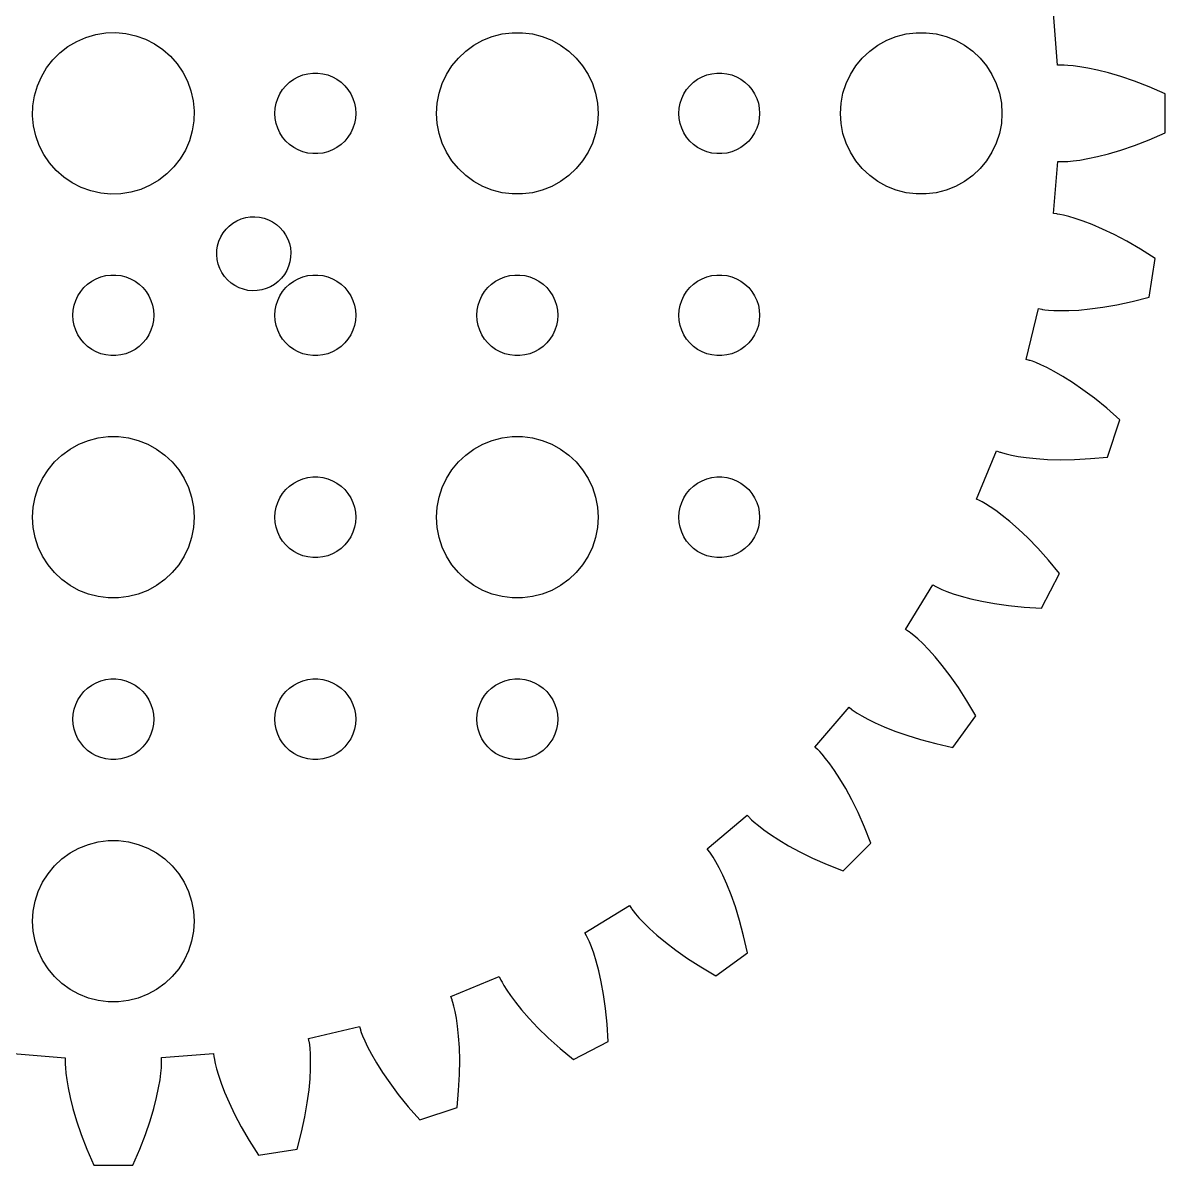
# Model space of a CAD drawing. Header units: metres. Extents: x -39.1 to 39.1, y 70.9 to 149.1.
# Drawn here: x -3.36 to 39.06, y 70.94 to 113.36 of the extents above; entities that cross this region are included whole.
import ezdxf

# ---------------------------------------------------------------- set-up
doc = ezdxf.new("R2010")
doc.units = ezdxf.units.M

msp = doc.modelspace()

# ---------------------------------------------------------------- linework, layer by layer
for p, q in [((35.063, 111.784), (34.9168, 113.724)), ((-1.0162, 112.823), (-0.65442, 112.928)), ((-0.65442, 112.928), (-0.28232, 112.987)), ((-0.28232, 112.987), (0.09422, 112.999)), ((0.09422, 112.999), (0.4693, 112.963)), ((0.4693, 112.963), (0.83696, 112.881)), ((0.83696, 112.881), (1.19144, 112.753)), ((13.7227, 112.714), (14.0729, 112.853)), ((14.0729, 112.853), (14.4379, 112.947)), ((14.4379, 112.947), (14.8116, 112.994)), ((14.8116, 112.994), (15.1884, 112.994)), ((15.1884, 112.994), (15.5621, 112.947)), ((15.5621, 112.947), (15.927, 112.853)), ((15.927, 112.853), (16.2773, 112.714)), ((28.7227, 112.714), (29.0729, 112.853)), ((29.0729, 112.853), (29.4379, 112.947)), ((29.4379, 112.947), (29.8116, 112.994)), ((29.8116, 112.994), (30.1884, 112.994)), ((30.1884, 112.994), (30.5621, 112.947)), ((30.5621, 112.947), (30.927, 112.853)), ((30.927, 112.853), (31.2773, 112.714)), ((-1.98393, 112.25), (-1.68625, 112.481)), ((-1.68625, 112.481), (-1.36197, 112.673)), ((-1.36197, 112.673), (-1.0162, 112.823)), ((1.19144, 112.753), (1.52711, 112.582)), ((1.52711, 112.582), (1.83871, 112.37)), ((13.0877, 112.312), (13.3925, 112.533)), ((13.3925, 112.533), (13.7227, 112.714)), ((16.2773, 112.714), (16.6075, 112.533)), ((16.6075, 112.533), (16.9123, 112.312)), ((28.0877, 112.312), (28.3925, 112.533)), ((28.3925, 112.533), (28.7227, 112.714)), ((31.2773, 112.714), (31.6075, 112.533)), ((31.6075, 112.533), (31.9123, 112.312)), ((-2.25032, 111.984), (-1.98393, 112.25)), ((1.83871, 112.37), (2.12131, 112.121)), ((2.12131, 112.121), (2.37045, 111.839)), ((12.5729, 111.763), (12.8131, 112.054)), ((12.8131, 112.054), (13.0877, 112.312)), ((16.9123, 112.312), (17.1869, 112.054)), ((17.1869, 112.054), (17.427, 111.763)), ((27.5729, 111.763), (27.8131, 112.054)), ((27.8131, 112.054), (28.0877, 112.312)), ((31.9123, 112.312), (32.1869, 112.054)), ((32.1869, 112.054), (32.427, 111.763)), ((-2.673, 111.362), (-2.48123, 111.686)), ((-2.48123, 111.686), (-2.25032, 111.984)), ((2.37045, 111.839), (2.58221, 111.527)), ((12.3711, 111.445), (12.5729, 111.763)), ((17.427, 111.763), (17.6289, 111.445)), ((27.3711, 111.445), (27.5729, 111.763)), ((32.427, 111.763), (32.6289, 111.445)), ((35.1929, 111.791), (35.063, 111.784)), ((35.2209, 111.791), (35.1929, 111.791)), ((35.305, 111.791), (35.2209, 111.791)), ((35.445, 111.783), (35.305, 111.791)), ((35.6404, 111.766), (35.445, 111.783)), ((35.8905, 111.733), (35.6404, 111.766)), ((36.1944, 111.681), (35.8905, 111.733)), ((36.5508, 111.606), (36.1944, 111.681)), ((36.9582, 111.502), (36.5508, 111.606)), ((-2.82263, 111.016), (-2.673, 111.362)), ((2.58221, 111.527), (2.75325, 111.191)), ((2.75325, 111.191), (2.88087, 110.837)), ((6.40654, 111.027), (6.54385, 111.156)), ((6.54385, 111.156), (6.69626, 111.266)), ((6.69626, 111.266), (6.86133, 111.357)), ((6.86133, 111.357), (7.03647, 111.427)), ((7.03647, 111.427), (7.21892, 111.473)), ((7.21892, 111.473), (7.40581, 111.497)), ((7.40581, 111.497), (7.59418, 111.497)), ((7.59418, 111.497), (7.78107, 111.473)), ((7.78107, 111.473), (7.96352, 111.427)), ((7.96352, 111.427), (8.13866, 111.357)), ((8.13866, 111.357), (8.30373, 111.266)), ((8.30373, 111.266), (8.45613, 111.156)), ((8.45613, 111.156), (8.59344, 111.027)), ((12.2107, 111.104), (12.3711, 111.445)), ((17.6289, 111.445), (17.7893, 111.104)), ((21.4065, 111.027), (21.5439, 111.156)), ((21.5439, 111.156), (21.6963, 111.266)), ((21.6963, 111.266), (21.8613, 111.357)), ((21.8613, 111.357), (22.0365, 111.427)), ((22.0365, 111.427), (22.2189, 111.473)), ((22.2189, 111.473), (22.4058, 111.497)), ((22.4058, 111.497), (22.5942, 111.497)), ((22.5942, 111.497), (22.7811, 111.473)), ((22.7811, 111.473), (22.9635, 111.427)), ((22.9635, 111.427), (23.1387, 111.357)), ((23.1387, 111.357), (23.3037, 111.266)), ((23.3037, 111.266), (23.4561, 111.156)), ((23.4561, 111.156), (23.5934, 111.027)), ((27.2107, 111.104), (27.3711, 111.445)), ((32.6289, 111.445), (32.7893, 111.104)), ((37.415, 111.367), (36.9582, 111.502)), ((37.919, 111.195), (37.415, 111.367)), ((38.4681, 110.983), (37.919, 111.195)), ((-2.92773, 110.654), (-2.82263, 111.016)), ((2.88087, 110.837), (2.96306, 110.469)), ((6.10533, 110.552), (6.18553, 110.723)), ((6.18553, 110.723), (6.28647, 110.882)), ((6.28647, 110.882), (6.40654, 111.027)), ((8.59344, 111.027), (8.71352, 110.882)), ((8.71352, 110.882), (8.81445, 110.723)), ((8.81445, 110.723), (8.89465, 110.552)), ((12.0237, 110.376), (12.0942, 110.746)), ((12.0942, 110.746), (12.2107, 111.104)), ((17.7893, 111.104), (17.9057, 110.746)), ((17.9057, 110.746), (17.9763, 110.376)), ((21.1053, 110.552), (21.1855, 110.723)), ((21.1855, 110.723), (21.2865, 110.882)), ((21.2865, 110.882), (21.4065, 111.027)), ((23.5934, 111.027), (23.7135, 110.882)), ((23.7135, 110.882), (23.8145, 110.723)), ((23.8145, 110.723), (23.8947, 110.552)), ((27.0237, 110.376), (27.0942, 110.746)), ((27.0942, 110.746), (27.2107, 111.104)), ((32.7893, 111.104), (32.9057, 110.746)), ((32.9057, 110.746), (32.9763, 110.376)), ((39.0597, 110.727), (38.4681, 110.983)), ((39.0597, 109.273), (39.0597, 110.727)), ((-2.98668, 110.282), (-2.92773, 110.654)), ((2.96306, 110.469), (2.9985, 110.094)), ((6.01183, 110.188), (6.04712, 110.373)), ((6.04712, 110.373), (6.10533, 110.552)), ((8.89465, 110.552), (8.95287, 110.373)), ((8.95287, 110.373), (8.98816, 110.188)), ((12, 110), (12.0237, 110.376)), ((17.9763, 110.376), (18, 110)), ((21.0118, 110.188), (21.0471, 110.373)), ((21.0471, 110.373), (21.1053, 110.552)), ((23.8947, 110.552), (23.9529, 110.373)), ((23.9529, 110.373), (23.9882, 110.188)), ((27, 110), (27.0237, 110.376)), ((32.9763, 110.376), (33, 110)), ((-2.9985, 109.906), (-2.98668, 110.282)), ((-2.96306, 109.531), (-2.9985, 109.906)), ((2.9985, 110.094), (2.98668, 109.718)), ((6, 110), (6.01183, 110.188)), ((6.01183, 109.812), (6, 110)), ((8.98816, 110.188), (9, 110)), ((9, 110), (8.98816, 109.812)), ((12.0237, 109.624), (12, 110)), ((18, 110), (17.9763, 109.624)), ((21, 110), (21.0118, 110.188)), ((21.0118, 109.812), (21, 110)), ((23.9882, 110.188), (24, 110)), ((24, 110), (23.9882, 109.812)), ((27.0237, 109.624), (27, 110)), ((33, 110), (32.9763, 109.624)), ((-2.88087, 109.163), (-2.96306, 109.531)), ((2.98668, 109.718), (2.92773, 109.346)), ((6.04712, 109.627), (6.01183, 109.812)), ((6.10533, 109.448), (6.04712, 109.627)), ((6.18553, 109.277), (6.10533, 109.448)), ((8.89465, 109.448), (8.81445, 109.277)), ((8.95287, 109.627), (8.89465, 109.448)), ((8.98816, 109.812), (8.95287, 109.627)), ((12.0942, 109.254), (12.0237, 109.624)), ((17.9763, 109.624), (17.9057, 109.254)), ((21.0471, 109.627), (21.0118, 109.812)), ((21.1053, 109.448), (21.0471, 109.627)), ((21.1855, 109.277), (21.1053, 109.448)), ((23.8947, 109.448), (23.8145, 109.277)), ((23.9529, 109.627), (23.8947, 109.448)), ((23.9882, 109.812), (23.9529, 109.627)), ((27.0942, 109.254), (27.0237, 109.624)), ((32.9763, 109.624), (32.9057, 109.254)), ((-2.75325, 108.809), (-2.88087, 109.163)), ((2.92773, 109.346), (2.82263, 108.984)), ((6.28647, 109.118), (6.18553, 109.277)), ((6.40654, 108.973), (6.28647, 109.118)), ((8.71352, 109.118), (8.59344, 108.973)), ((8.81445, 109.277), (8.71352, 109.118)), ((12.2107, 108.896), (12.0942, 109.254)), ((17.9057, 109.254), (17.7893, 108.896)), ((21.2865, 109.118), (21.1855, 109.277)), ((21.4065, 108.973), (21.2865, 109.118)), ((23.7135, 109.118), (23.5934, 108.973)), ((23.8145, 109.277), (23.7135, 109.118)), ((27.2107, 108.896), (27.0942, 109.254)), ((32.9057, 109.254), (32.7893, 108.896)), ((38.4681, 109.017), (39.0597, 109.273)), ((-2.58221, 108.473), (-2.75325, 108.809)), ((2.673, 108.638), (2.48123, 108.314)), ((2.82263, 108.984), (2.673, 108.638)), ((6.54385, 108.844), (6.40654, 108.973)), ((6.69626, 108.734), (6.54385, 108.844)), ((6.86133, 108.643), (6.69626, 108.734)), ((7.03647, 108.573), (6.86133, 108.643)), ((8.13866, 108.643), (7.96352, 108.573)), ((8.30373, 108.734), (8.13866, 108.643)), ((8.45613, 108.844), (8.30373, 108.734)), ((8.59344, 108.973), (8.45613, 108.844)), ((12.3711, 108.555), (12.2107, 108.896)), ((17.7893, 108.896), (17.6289, 108.555)), ((21.5439, 108.844), (21.4065, 108.973)), ((21.6963, 108.734), (21.5439, 108.844)), ((21.8613, 108.643), (21.6963, 108.734)), ((22.0365, 108.573), (21.8613, 108.643)), ((23.1387, 108.643), (22.9635, 108.573)), ((23.3037, 108.734), (23.1387, 108.643)), ((23.4561, 108.844), (23.3037, 108.734)), ((23.5934, 108.973), (23.4561, 108.844)), ((27.3711, 108.555), (27.2107, 108.896)), ((32.7893, 108.896), (32.6289, 108.555)), ((36.9582, 108.498), (37.415, 108.633)), ((37.415, 108.633), (37.919, 108.805)), ((37.919, 108.805), (38.4681, 109.017)), ((-2.37045, 108.161), (-2.58221, 108.473)), ((2.48123, 108.314), (2.25032, 108.016)), ((7.21892, 108.527), (7.03647, 108.573)), ((7.40581, 108.503), (7.21892, 108.527)), ((7.59418, 108.503), (7.40581, 108.503)), ((7.78107, 108.527), (7.59418, 108.503)), ((7.96352, 108.573), (7.78107, 108.527)), ((12.5729, 108.237), (12.3711, 108.555)), ((12.8131, 107.946), (12.5729, 108.237)), ((17.427, 108.237), (17.1869, 107.946)), ((17.6289, 108.555), (17.427, 108.237)), ((22.2189, 108.527), (22.0365, 108.573)), ((22.4058, 108.503), (22.2189, 108.527)), ((22.5942, 108.503), (22.4058, 108.503)), ((22.7811, 108.527), (22.5942, 108.503)), ((22.9635, 108.573), (22.7811, 108.527)), ((27.5729, 108.237), (27.3711, 108.555)), ((27.8131, 107.946), (27.5729, 108.237)), ((32.427, 108.237), (32.1869, 107.946)), ((32.6289, 108.555), (32.427, 108.237)), ((34.9104, 106.277), (35.0694, 108.216)), ((35.0694, 108.216), (35.1929, 108.209)), ((35.1929, 108.209), (35.2209, 108.209)), ((35.2209, 108.209), (35.305, 108.209)), ((35.305, 108.209), (35.445, 108.217)), ((35.445, 108.217), (35.6404, 108.234)), ((35.6404, 108.234), (35.8905, 108.267)), ((35.8905, 108.267), (36.1944, 108.319)), ((36.1944, 108.319), (36.5508, 108.394)), ((36.5508, 108.394), (36.9582, 108.498)), ((-2.12131, 107.879), (-2.37045, 108.161)), ((-1.83871, 107.63), (-2.12131, 107.879)), ((1.98393, 107.75), (1.68625, 107.519)), ((2.25032, 108.016), (1.98393, 107.75)), ((13.0877, 107.688), (12.8131, 107.946)), ((17.1869, 107.946), (16.9123, 107.688)), ((28.0877, 107.688), (27.8131, 107.946)), ((32.1869, 107.946), (31.9123, 107.688)), ((-1.52711, 107.418), (-1.83871, 107.63)), ((-1.19144, 107.247), (-1.52711, 107.418)), ((1.36197, 107.327), (1.0162, 107.177)), ((1.68625, 107.519), (1.36197, 107.327)), ((13.3925, 107.467), (13.0877, 107.688)), ((13.7227, 107.286), (13.3925, 107.467)), ((16.6075, 107.467), (16.2773, 107.286)), ((16.9123, 107.688), (16.6075, 107.467)), ((28.3925, 107.467), (28.0877, 107.688)), ((28.7227, 107.286), (28.3925, 107.467)), ((31.6075, 107.467), (31.2773, 107.286)), ((31.9123, 107.688), (31.6075, 107.467)), ((-0.83696, 107.119), (-1.19144, 107.247)), ((-0.4693, 107.037), (-0.83696, 107.119)), ((-0.09422, 107.001), (-0.4693, 107.037)), ((0.28232, 107.013), (-0.09422, 107.001)), ((0.65442, 107.072), (0.28232, 107.013)), ((1.0162, 107.177), (0.65442, 107.072)), ((14.0729, 107.147), (13.7227, 107.286)), ((14.4379, 107.053), (14.0729, 107.147)), ((14.8116, 107.006), (14.4379, 107.053)), ((15.1884, 107.006), (14.8116, 107.006)), ((15.5621, 107.053), (15.1884, 107.006)), ((15.927, 107.147), (15.5621, 107.053)), ((16.2773, 107.286), (15.927, 107.147)), ((29.0729, 107.147), (28.7227, 107.286)), ((29.4379, 107.053), (29.0729, 107.147)), ((29.8116, 107.006), (29.4379, 107.053)), ((30.1884, 107.006), (29.8116, 107.006)), ((30.5621, 107.053), (30.1884, 107.006)), ((30.927, 107.147), (30.5621, 107.053)), ((31.2773, 107.286), (30.927, 107.147)), ((4.59067, 106.01), (4.74915, 106.079)), ((4.74915, 106.079), (4.91496, 106.127)), ((4.91496, 106.127), (5.08551, 106.154)), ((5.08551, 106.154), (5.2581, 106.159)), ((5.2581, 106.159), (5.43001, 106.143)), ((5.43001, 106.143), (5.59851, 106.105)), ((5.59851, 106.105), (5.76099, 106.047)), ((35.0398, 106.263), (34.9104, 106.277)), ((35.0676, 106.26), (35.0398, 106.263)), ((35.1505, 106.246), (35.0676, 106.26)), ((35.2876, 106.217), (35.1505, 106.246)), ((35.4778, 106.169), (35.2876, 106.217)), ((35.7198, 106.098), (35.4778, 106.169)), ((36.0118, 105.999), (35.7198, 106.098)), ((4.07767, 105.558), (4.1835, 105.694)), ((4.1835, 105.694), (4.3056, 105.816)), ((4.3056, 105.816), (4.44205, 105.922)), ((4.44205, 105.922), (4.59067, 106.01)), ((5.76099, 106.047), (5.91484, 105.969)), ((5.91484, 105.969), (6.05765, 105.872)), ((6.05765, 105.872), (6.18718, 105.757)), ((6.18718, 105.757), (6.30136, 105.628)), ((36.352, 105.868), (36.0118, 105.999)), ((36.7382, 105.702), (36.352, 105.868)), ((37.1682, 105.497), (36.7382, 105.702)), ((3.87302, 105.085), (3.92119, 105.251)), ((3.92119, 105.251), (3.98978, 105.409)), ((3.98978, 105.409), (4.07767, 105.558)), ((6.30136, 105.628), (6.39842, 105.485)), ((6.39842, 105.485), (6.47682, 105.331)), ((6.47682, 105.331), (6.53531, 105.169)), ((37.6391, 105.249), (37.1682, 105.497)), ((38.1483, 104.953), (37.6391, 105.249)), ((3.84059, 104.742), (3.84601, 104.914)), ((3.84601, 104.914), (3.87302, 105.085)), ((6.53531, 105.169), (6.57298, 105)), ((6.57298, 105), (6.58923, 104.828)), ((6.58923, 104.828), (6.5838, 104.656)), ((38.6926, 104.608), (38.1483, 104.953)), ((3.85683, 104.57), (3.84059, 104.742)), ((3.8945, 104.401), (3.85683, 104.57)), ((3.95299, 104.239), (3.8945, 104.401)), ((6.55679, 104.485), (6.50862, 104.319)), ((6.5838, 104.656), (6.55679, 104.485)), ((38.465, 103.171), (38.6926, 104.608)), ((-0.46352, 103.927), (-0.28107, 103.973)), ((-0.28107, 103.973), (-0.09418, 103.997)), ((-0.09418, 103.997), (0.09418, 103.997)), ((0.09418, 103.997), (0.28107, 103.973)), ((0.28107, 103.973), (0.46352, 103.927)), ((4.03139, 104.085), (3.95299, 104.239)), ((4.12845, 103.942), (4.03139, 104.085)), ((4.24263, 103.813), (4.12845, 103.942)), ((6.35214, 104.012), (6.24631, 103.876)), ((6.44003, 104.161), (6.35214, 104.012)), ((6.50862, 104.319), (6.44003, 104.161)), ((7.03647, 103.927), (7.21892, 103.973)), ((7.21892, 103.973), (7.40581, 103.997)), ((7.40581, 103.997), (7.59418, 103.997)), ((7.59418, 103.997), (7.78107, 103.973)), ((7.78107, 103.973), (7.96352, 103.927)), ((14.5365, 103.927), (14.7189, 103.973)), ((14.7189, 103.973), (14.9058, 103.997)), ((14.9058, 103.997), (15.0942, 103.997)), ((15.0942, 103.997), (15.2811, 103.973)), ((15.2811, 103.973), (15.4635, 103.927)), ((22.0365, 103.927), (22.2189, 103.973)), ((22.2189, 103.973), (22.4058, 103.997)), ((22.4058, 103.997), (22.5942, 103.997)), ((22.5942, 103.997), (22.7811, 103.973)), ((22.7811, 103.973), (22.9635, 103.927)), ((-1.21352, 103.382), (-1.09344, 103.527)), ((-1.09344, 103.527), (-0.95613, 103.656)), ((-0.95613, 103.656), (-0.80373, 103.766)), ((-0.80373, 103.766), (-0.63866, 103.857)), ((-0.63866, 103.857), (-0.46352, 103.927)), ((0.46352, 103.927), (0.63866, 103.857)), ((0.63866, 103.857), (0.80373, 103.766)), ((0.80373, 103.766), (0.95613, 103.656)), ((0.95613, 103.656), (1.09344, 103.527)), ((1.09344, 103.527), (1.21352, 103.382)), ((4.37216, 103.699), (4.24263, 103.813)), ((4.51497, 103.602), (4.37216, 103.699)), ((4.66882, 103.523), (4.51497, 103.602)), ((4.8313, 103.465), (4.66882, 103.523)), ((5.83914, 103.56), (5.68066, 103.491)), ((5.98776, 103.648), (5.83914, 103.56)), ((6.12421, 103.754), (5.98776, 103.648)), ((6.24631, 103.876), (6.12421, 103.754)), ((6.28647, 103.382), (6.40654, 103.527)), ((6.40654, 103.527), (6.54385, 103.656)), ((6.54385, 103.656), (6.69626, 103.766)), ((6.69626, 103.766), (6.86133, 103.857)), ((6.86133, 103.857), (7.03647, 103.927)), ((7.96352, 103.927), (8.13866, 103.857)), ((8.13866, 103.857), (8.30373, 103.766)), ((8.30373, 103.766), (8.45613, 103.656)), ((8.45613, 103.656), (8.59344, 103.527)), ((8.59344, 103.527), (8.71352, 103.382)), ((13.7865, 103.382), (13.9065, 103.527)), ((13.9065, 103.527), (14.0439, 103.656)), ((14.0439, 103.656), (14.1963, 103.766)), ((14.1963, 103.766), (14.3613, 103.857)), ((14.3613, 103.857), (14.5365, 103.927)), ((15.4635, 103.927), (15.6387, 103.857)), ((15.6387, 103.857), (15.8037, 103.766)), ((15.8037, 103.766), (15.9561, 103.656)), ((15.9561, 103.656), (16.0934, 103.527)), ((16.0934, 103.527), (16.2135, 103.382)), ((21.2865, 103.382), (21.4065, 103.527)), ((21.4065, 103.527), (21.5439, 103.656)), ((21.5439, 103.656), (21.6963, 103.766)), ((21.6963, 103.766), (21.8613, 103.857)), ((21.8613, 103.857), (22.0365, 103.927)), ((22.9635, 103.927), (23.1387, 103.857)), ((23.1387, 103.857), (23.3037, 103.766)), ((23.3037, 103.766), (23.4561, 103.656)), ((23.4561, 103.656), (23.5934, 103.527)), ((23.5934, 103.527), (23.7135, 103.382)), ((-1.39465, 103.052), (-1.31445, 103.223)), ((-1.31445, 103.223), (-1.21352, 103.382)), ((1.21352, 103.382), (1.31445, 103.223)), ((1.31445, 103.223), (1.39465, 103.052)), ((4.9998, 103.427), (4.8313, 103.465)), ((5.17172, 103.411), (4.9998, 103.427)), ((5.3443, 103.416), (5.17172, 103.411)), ((5.51485, 103.443), (5.3443, 103.416)), ((5.68066, 103.491), (5.51485, 103.443)), ((6.10533, 103.052), (6.18553, 103.223)), ((6.18553, 103.223), (6.28647, 103.382)), ((8.71352, 103.382), (8.81445, 103.223)), ((8.81445, 103.223), (8.89465, 103.052)), ((13.6053, 103.052), (13.6855, 103.223)), ((13.6855, 103.223), (13.7865, 103.382)), ((16.2135, 103.382), (16.3145, 103.223)), ((16.3145, 103.223), (16.3947, 103.052)), ((21.1053, 103.052), (21.1855, 103.223)), ((21.1855, 103.223), (21.2865, 103.382)), ((23.7135, 103.382), (23.8145, 103.223)), ((23.8145, 103.223), (23.8947, 103.052)), ((37.8407, 103.011), (38.465, 103.171)), ((-1.5, 102.5), (-1.48816, 102.688)), ((-1.48816, 102.688), (-1.45287, 102.873)), ((-1.45287, 102.873), (-1.39465, 103.052)), ((1.39465, 103.052), (1.45287, 102.873)), ((1.45287, 102.873), (1.48816, 102.688)), ((1.48816, 102.688), (1.5, 102.5)), ((6, 102.5), (6.01183, 102.688)), ((6.01183, 102.688), (6.04712, 102.873)), ((6.04712, 102.873), (6.10533, 103.052)), ((8.89465, 103.052), (8.95287, 102.873)), ((8.95287, 102.873), (8.98816, 102.688)), ((8.98816, 102.688), (9, 102.5)), ((13.5, 102.5), (13.5118, 102.688)), ((13.5118, 102.688), (13.5471, 102.873)), ((13.5471, 102.873), (13.6053, 103.052)), ((16.3947, 103.052), (16.4529, 102.873)), ((16.4529, 102.873), (16.4882, 102.688)), ((16.4882, 102.688), (16.5, 102.5)), ((21, 102.5), (21.0118, 102.688)), ((21.0118, 102.688), (21.0471, 102.873)), ((21.0471, 102.873), (21.1053, 103.052)), ((23.8947, 103.052), (23.9529, 102.873)), ((23.9529, 102.873), (23.9882, 102.688)), ((23.9882, 102.688), (24, 102.5)), ((33.8982, 100.862), (34.3585, 102.751)), ((34.3585, 102.751), (34.4795, 102.726)), ((34.4795, 102.726), (34.5071, 102.721)), ((34.5071, 102.721), (34.5903, 102.709)), ((34.5903, 102.709), (34.7296, 102.694)), ((34.7296, 102.694), (34.9253, 102.68)), ((34.9253, 102.68), (35.1774, 102.673)), ((35.1774, 102.673), (35.4857, 102.677)), ((35.4857, 102.677), (35.8496, 102.696)), ((35.8496, 102.696), (36.2682, 102.735)), ((36.2682, 102.735), (36.7405, 102.797)), ((36.7405, 102.797), (37.2652, 102.888)), ((37.2652, 102.888), (37.8407, 103.011)), ((-1.48816, 102.312), (-1.5, 102.5)), ((-1.45287, 102.127), (-1.48816, 102.312)), ((1.48816, 102.312), (1.45287, 102.127)), ((1.5, 102.5), (1.48816, 102.312)), ((6.01183, 102.312), (6, 102.5)), ((6.04712, 102.127), (6.01183, 102.312)), ((8.98816, 102.312), (8.95287, 102.127)), ((9, 102.5), (8.98816, 102.312)), ((13.5118, 102.312), (13.5, 102.5)), ((13.5471, 102.127), (13.5118, 102.312)), ((16.4882, 102.312), (16.4529, 102.127)), ((16.5, 102.5), (16.4882, 102.312)), ((21.0118, 102.312), (21, 102.5)), ((21.0471, 102.127), (21.0118, 102.312)), ((23.9882, 102.312), (23.9529, 102.127)), ((24, 102.5), (23.9882, 102.312)), ((-1.39465, 101.948), (-1.45287, 102.127)), ((-1.31445, 101.777), (-1.39465, 101.948)), ((1.39465, 101.948), (1.31445, 101.777)), ((1.45287, 102.127), (1.39465, 101.948)), ((6.10533, 101.948), (6.04712, 102.127)), ((6.18553, 101.777), (6.10533, 101.948)), ((8.89465, 101.948), (8.81445, 101.777)), ((8.95287, 102.127), (8.89465, 101.948)), ((13.6053, 101.948), (13.5471, 102.127)), ((13.6855, 101.777), (13.6053, 101.948)), ((16.3947, 101.948), (16.3145, 101.777)), ((16.4529, 102.127), (16.3947, 101.948)), ((21.1053, 101.948), (21.0471, 102.127)), ((21.1855, 101.777), (21.1053, 101.948)), ((23.8947, 101.948), (23.8145, 101.777)), ((23.9529, 102.127), (23.8947, 101.948)), ((-1.21352, 101.618), (-1.31445, 101.777)), ((-1.09344, 101.473), (-1.21352, 101.618)), ((-0.95613, 101.344), (-1.09344, 101.473)), ((1.09344, 101.473), (0.95613, 101.344)), ((1.21352, 101.618), (1.09344, 101.473)), ((1.31445, 101.777), (1.21352, 101.618)), ((6.28647, 101.618), (6.18553, 101.777)), ((6.40654, 101.473), (6.28647, 101.618)), ((6.54385, 101.344), (6.40654, 101.473)), ((8.59344, 101.473), (8.45613, 101.344)), ((8.71352, 101.618), (8.59344, 101.473)), ((8.81445, 101.777), (8.71352, 101.618)), ((13.7865, 101.618), (13.6855, 101.777)), ((13.9065, 101.473), (13.7865, 101.618)), ((14.0439, 101.344), (13.9065, 101.473)), ((16.0934, 101.473), (15.9561, 101.344)), ((16.2135, 101.618), (16.0934, 101.473)), ((16.3145, 101.777), (16.2135, 101.618)), ((21.2865, 101.618), (21.1855, 101.777)), ((21.4065, 101.473), (21.2865, 101.618)), ((21.5439, 101.344), (21.4065, 101.473)), ((23.5934, 101.473), (23.4561, 101.344)), ((23.7135, 101.618), (23.5934, 101.473)), ((23.8145, 101.777), (23.7135, 101.618)), ((-0.80373, 101.234), (-0.95613, 101.344)), ((-0.63866, 101.143), (-0.80373, 101.234)), ((-0.46352, 101.073), (-0.63866, 101.143)), ((-0.28107, 101.027), (-0.46352, 101.073)), ((-0.09418, 101.003), (-0.28107, 101.027)), ((0.09418, 101.003), (-0.09418, 101.003)), ((0.28107, 101.027), (0.09418, 101.003)), ((0.46352, 101.073), (0.28107, 101.027)), ((0.63866, 101.143), (0.46352, 101.073)), ((0.80373, 101.234), (0.63866, 101.143)), ((0.95613, 101.344), (0.80373, 101.234)), ((6.69626, 101.234), (6.54385, 101.344)), ((6.86133, 101.143), (6.69626, 101.234)), ((7.03647, 101.073), (6.86133, 101.143)), ((7.21892, 101.027), (7.03647, 101.073)), ((7.40581, 101.003), (7.21892, 101.027)), ((7.59418, 101.003), (7.40581, 101.003)), ((7.78107, 101.027), (7.59418, 101.003)), ((7.96352, 101.073), (7.78107, 101.027)), ((8.13866, 101.143), (7.96352, 101.073)), ((8.30373, 101.234), (8.13866, 101.143)), ((8.45613, 101.344), (8.30373, 101.234)), ((14.1963, 101.234), (14.0439, 101.344)), ((14.3613, 101.143), (14.1963, 101.234)), ((14.5365, 101.073), (14.3613, 101.143)), ((14.7189, 101.027), (14.5365, 101.073)), ((14.9058, 101.003), (14.7189, 101.027)), ((15.0942, 101.003), (14.9058, 101.003)), ((15.2811, 101.027), (15.0942, 101.003)), ((15.4635, 101.073), (15.2811, 101.027)), ((15.6387, 101.143), (15.4635, 101.073)), ((15.8037, 101.234), (15.6387, 101.143)), ((15.9561, 101.344), (15.8037, 101.234)), ((21.6963, 101.234), (21.5439, 101.344)), ((21.8613, 101.143), (21.6963, 101.234)), ((22.0365, 101.073), (21.8613, 101.143)), ((22.2189, 101.027), (22.0365, 101.073)), ((22.4058, 101.003), (22.2189, 101.027)), ((22.5942, 101.003), (22.4058, 101.003)), ((22.7811, 101.027), (22.5942, 101.003)), ((22.9635, 101.073), (22.7811, 101.027)), ((23.1387, 101.143), (22.9635, 101.073)), ((23.3037, 101.234), (23.1387, 101.143)), ((23.4561, 101.344), (23.3037, 101.234)), ((34.0238, 100.828), (33.8982, 100.862)), ((34.0507, 100.82), (34.0238, 100.828)), ((34.1304, 100.793), (34.0507, 100.82)), ((34.2613, 100.743), (34.1304, 100.793)), ((34.4417, 100.666), (34.2613, 100.743)), ((34.6695, 100.558), (34.4417, 100.666)), ((34.9425, 100.415), (34.6695, 100.558)), ((35.2581, 100.232), (34.9425, 100.415)), ((35.6136, 100.008), (35.2581, 100.232)), ((36.0061, 99.7381), (35.6136, 100.008)), ((36.4324, 99.419), (36.0061, 99.7381)), ((36.8892, 99.0478), (36.4324, 99.419)), ((37.3728, 98.6217), (36.8892, 99.0478)), ((36.9232, 97.2381), (37.3728, 98.6217)), ((-0.56213, 97.9469), (-0.18837, 97.9941)), ((-0.18837, 97.9941), (0.18837, 97.9941)), ((0.18837, 97.9941), (0.56213, 97.9469)), ((14.4379, 97.9469), (14.8116, 97.9941)), ((14.8116, 97.9941), (15.1884, 97.9941)), ((15.1884, 97.9941), (15.5621, 97.9469)), ((-1.60747, 97.533), (-1.27733, 97.7145)), ((-1.27733, 97.7145), (-0.92705, 97.8532)), ((-0.92705, 97.8532), (-0.56213, 97.9469)), ((0.56213, 97.9469), (0.92705, 97.8532)), ((0.92705, 97.8532), (1.27733, 97.7145)), ((1.27733, 97.7145), (1.60747, 97.533)), ((13.3925, 97.533), (13.7227, 97.7145)), ((13.7227, 97.7145), (14.0729, 97.8532)), ((14.0729, 97.8532), (14.4379, 97.9469)), ((15.5621, 97.9469), (15.927, 97.8532)), ((15.927, 97.8532), (16.2773, 97.7145)), ((16.2773, 97.7145), (16.6075, 97.533)), ((-2.1869, 97.0536), (-1.91226, 97.3116)), ((-1.91226, 97.3116), (-1.60747, 97.533)), ((1.60747, 97.533), (1.91226, 97.3116)), ((1.91226, 97.3116), (2.1869, 97.0536)), ((12.8131, 97.0536), (13.0877, 97.3116)), ((13.0877, 97.3116), (13.3925, 97.533)), ((16.6075, 97.533), (16.9123, 97.3116)), ((16.9123, 97.3116), (17.1869, 97.0536)), ((32.0513, 95.6714), (32.8016, 97.4658)), ((32.8016, 97.4658), (32.9171, 97.4217)), ((32.9171, 97.4217), (32.9435, 97.4124)), ((32.9435, 97.4124), (33.0238, 97.3873)), ((33.0238, 97.3873), (33.159, 97.3507)), ((33.159, 97.3507), (33.3503, 97.307)), ((33.3503, 97.307), (33.5982, 97.2607)), ((33.5982, 97.2607), (33.9033, 97.2162)), ((33.9033, 97.2162), (34.2656, 97.1779)), ((34.2656, 97.1779), (34.6851, 97.1504)), ((34.6851, 97.1504), (35.1614, 97.1382)), ((35.1614, 97.1382), (35.6938, 97.1458)), ((35.6938, 97.1458), (36.2815, 97.1776)), ((36.2815, 97.1776), (36.9232, 97.2381)), ((-2.62891, 96.4453), (-2.42705, 96.7634)), ((-2.42705, 96.7634), (-2.1869, 97.0536)), ((2.1869, 97.0536), (2.42705, 96.7634)), ((2.42705, 96.7634), (2.62891, 96.4453)), ((12.3711, 96.4453), (12.5729, 96.7634)), ((12.5729, 96.7634), (12.8131, 97.0536)), ((17.1869, 97.0536), (17.427, 96.7634)), ((17.427, 96.7634), (17.6289, 96.4453)), ((-2.78932, 96.1044), (-2.62891, 96.4453)), ((2.62891, 96.4453), (2.78932, 96.1044)), ((6.69626, 96.2665), (6.86133, 96.3573)), ((6.86133, 96.3573), (7.03647, 96.4266)), ((7.03647, 96.4266), (7.21892, 96.4734)), ((7.21892, 96.4734), (7.40581, 96.4971)), ((7.40581, 96.4971), (7.59418, 96.4971)), ((7.59418, 96.4971), (7.78107, 96.4734)), ((7.78107, 96.4734), (7.96352, 96.4266)), ((7.96352, 96.4266), (8.13866, 96.3573)), ((8.13866, 96.3573), (8.30373, 96.2665)), ((12.2107, 96.1044), (12.3711, 96.4453)), ((17.6289, 96.4453), (17.7893, 96.1044)), ((21.6963, 96.2665), (21.8613, 96.3573)), ((21.8613, 96.3573), (22.0365, 96.4266)), ((22.0365, 96.4266), (22.2189, 96.4734)), ((22.2189, 96.4734), (22.4058, 96.4971)), ((22.4058, 96.4971), (22.5942, 96.4971)), ((22.5942, 96.4971), (22.7811, 96.4734)), ((22.7811, 96.4734), (22.9635, 96.4266)), ((22.9635, 96.4266), (23.1387, 96.3573)), ((23.1387, 96.3573), (23.3037, 96.2665)), ((-2.90575, 95.7461), (-2.78932, 96.1044)), ((2.78932, 96.1044), (2.90575, 95.7461)), ((6.18553, 95.7226), (6.28647, 95.8817)), ((6.28647, 95.8817), (6.40654, 96.0268)), ((6.40654, 96.0268), (6.54385, 96.1558)), ((6.54385, 96.1558), (6.69626, 96.2665)), ((8.30373, 96.2665), (8.45613, 96.1558)), ((8.45613, 96.1558), (8.59344, 96.0268)), ((8.59344, 96.0268), (8.71352, 95.8817)), ((8.71352, 95.8817), (8.81445, 95.7226)), ((12.0942, 95.7461), (12.2107, 96.1044)), ((17.7893, 96.1044), (17.9057, 95.7461)), ((21.1855, 95.7226), (21.2865, 95.8817)), ((21.2865, 95.8817), (21.4065, 96.0268)), ((21.4065, 96.0268), (21.5439, 96.1558)), ((21.5439, 96.1558), (21.6963, 96.2665)), ((23.3037, 96.2665), (23.4561, 96.1558)), ((23.4561, 96.1558), (23.5934, 96.0268)), ((23.5934, 96.0268), (23.7135, 95.8817)), ((23.7135, 95.8817), (23.8145, 95.7226)), ((-2.97633, 95.376), (-2.90575, 95.7461)), ((2.90575, 95.7461), (2.97633, 95.376)), ((6.04712, 95.373), (6.10533, 95.5522)), ((6.10533, 95.5522), (6.18553, 95.7226)), ((8.81445, 95.7226), (8.89465, 95.5522)), ((8.89465, 95.5522), (8.95287, 95.373)), ((12.0237, 95.376), (12.0942, 95.7461)), ((17.9057, 95.7461), (17.9763, 95.376)), ((21.0471, 95.373), (21.1053, 95.5522)), ((21.1053, 95.5522), (21.1855, 95.7226)), ((23.8145, 95.7226), (23.8947, 95.5522)), ((23.8947, 95.5522), (23.9529, 95.373)), ((32.1701, 95.6183), (32.0513, 95.6714)), ((32.1954, 95.6062), (32.1701, 95.6183)), ((32.2699, 95.5672), (32.1954, 95.6062)), ((32.3914, 95.4974), (32.2699, 95.5672)), ((32.5575, 95.3931), (32.3914, 95.4974)), ((-3, 95), (-2.97633, 95.376)), ((2.97633, 95.376), (3, 95)), ((6, 95), (6.01183, 95.188)), ((6.01183, 95.188), (6.04712, 95.373)), ((8.95287, 95.373), (8.98816, 95.188)), ((8.98816, 95.188), (9, 95)), ((12, 95), (12.0237, 95.376)), ((17.9763, 95.376), (18, 95)), ((21, 95), (21.0118, 95.188)), ((21.0118, 95.188), (21.0471, 95.373)), ((23.9529, 95.373), (23.9882, 95.188)), ((23.9882, 95.188), (24, 95)), ((32.7656, 95.2505), (32.5575, 95.3931)), ((33.0128, 95.0663), (32.7656, 95.2505)), ((33.2961, 94.8372), (33.0128, 95.0663)), ((-2.97633, 94.624), (-3, 95)), ((-2.90575, 94.2539), (-2.97633, 94.624)), ((2.97633, 94.624), (2.90575, 94.2539)), ((3, 95), (2.97633, 94.624)), ((6.01183, 94.812), (6, 95)), ((6.04712, 94.627), (6.01183, 94.812)), ((6.10533, 94.4478), (6.04712, 94.627)), ((8.95287, 94.627), (8.89465, 94.4478)), ((8.98816, 94.812), (8.95287, 94.627)), ((9, 95), (8.98816, 94.812)), ((12.0237, 94.624), (12, 95)), ((12.0942, 94.2539), (12.0237, 94.624)), ((17.9763, 94.624), (17.9057, 94.2539)), ((18, 95), (17.9763, 94.624)), ((21.0118, 94.812), (21, 95)), ((21.0471, 94.627), (21.0118, 94.812)), ((21.1053, 94.4478), (21.0471, 94.627)), ((23.9529, 94.627), (23.8947, 94.4478)), ((23.9882, 94.812), (23.9529, 94.627)), ((24, 95), (23.9882, 94.812)), ((33.6121, 94.56), (33.2961, 94.8372)), ((-2.78932, 93.8956), (-2.90575, 94.2539)), ((2.90575, 94.2539), (2.78932, 93.8956)), ((6.18553, 94.2774), (6.10533, 94.4478)), ((6.28647, 94.1183), (6.18553, 94.2774)), ((8.81445, 94.2774), (8.71352, 94.1183)), ((8.89465, 94.4478), (8.81445, 94.2774)), ((12.2107, 93.8956), (12.0942, 94.2539)), ((17.9057, 94.2539), (17.7893, 93.8956)), ((21.1855, 94.2774), (21.1053, 94.4478)), ((21.2865, 94.1183), (21.1855, 94.2774)), ((23.8145, 94.2774), (23.7135, 94.1183)), ((23.8947, 94.4478), (23.8145, 94.2774)), ((33.9575, 94.2318), (33.6121, 94.56)), ((34.3286, 93.85), (33.9575, 94.2318)), ((-2.62891, 93.5547), (-2.78932, 93.8956)), ((2.78932, 93.8956), (2.62891, 93.5547)), ((6.40654, 93.9732), (6.28647, 94.1183)), ((6.54385, 93.8442), (6.40654, 93.9732)), ((6.69626, 93.7335), (6.54385, 93.8442)), ((8.45613, 93.8442), (8.30373, 93.7335)), ((8.59344, 93.9732), (8.45613, 93.8442)), ((8.71352, 94.1183), (8.59344, 93.9732)), ((12.3711, 93.5547), (12.2107, 93.8956)), ((17.7893, 93.8956), (17.6289, 93.5547)), ((21.4065, 93.9732), (21.2865, 94.1183)), ((21.5439, 93.8442), (21.4065, 93.9732)), ((21.6963, 93.7335), (21.5439, 93.8442)), ((23.4561, 93.8442), (23.3037, 93.7335)), ((23.5934, 93.9732), (23.4561, 93.8442)), ((23.7135, 94.1183), (23.5934, 93.9732)), ((34.7217, 93.4119), (34.3286, 93.85)), ((-2.42705, 93.2366), (-2.62891, 93.5547)), ((2.62891, 93.5547), (2.42705, 93.2366)), ((6.86133, 93.6428), (6.69626, 93.7335)), ((7.03647, 93.5734), (6.86133, 93.6428)), ((7.21892, 93.5266), (7.03647, 93.5734)), ((7.40581, 93.503), (7.21892, 93.5266)), ((7.59418, 93.503), (7.40581, 93.503)), ((7.78107, 93.5266), (7.59418, 93.503)), ((7.96352, 93.5734), (7.78107, 93.5266)), ((8.13866, 93.6428), (7.96352, 93.5734)), ((8.30373, 93.7335), (8.13866, 93.6428)), ((12.5729, 93.2366), (12.3711, 93.5547)), ((17.6289, 93.5547), (17.427, 93.2366)), ((21.8613, 93.6428), (21.6963, 93.7335)), ((22.0365, 93.5734), (21.8613, 93.6428)), ((22.2189, 93.5266), (22.0365, 93.5734)), ((22.4058, 93.503), (22.2189, 93.5266)), ((22.5942, 93.503), (22.4058, 93.503)), ((22.7811, 93.5266), (22.5942, 93.503)), ((22.9635, 93.5734), (22.7811, 93.5266)), ((23.1387, 93.6428), (22.9635, 93.5734)), ((23.3037, 93.7335), (23.1387, 93.6428)), ((35.1327, 92.9154), (34.7217, 93.4119)), ((-2.1869, 92.9464), (-2.42705, 93.2366)), ((-1.91226, 92.6885), (-2.1869, 92.9464)), ((2.1869, 92.9464), (1.91226, 92.6885)), ((2.42705, 93.2366), (2.1869, 92.9464)), ((12.8131, 92.9464), (12.5729, 93.2366)), ((13.0877, 92.6885), (12.8131, 92.9464)), ((17.1869, 92.9464), (16.9123, 92.6885)), ((17.427, 93.2366), (17.1869, 92.9464)), ((34.4722, 91.6191), (35.1327, 92.9154)), ((-1.60747, 92.467), (-1.91226, 92.6885)), ((1.91226, 92.6885), (1.60747, 92.467)), ((13.3925, 92.467), (13.0877, 92.6885)), ((16.9123, 92.6885), (16.6075, 92.467)), ((29.4152, 90.8339), (30.437, 92.4888)), ((30.437, 92.4888), (30.5441, 92.4272)), ((-1.27733, 92.2855), (-1.60747, 92.467)), ((-0.92705, 92.1468), (-1.27733, 92.2855)), ((-0.56213, 92.0531), (-0.92705, 92.1468)), ((0.92705, 92.1468), (0.56213, 92.0531)), ((1.27733, 92.2855), (0.92705, 92.1468)), ((1.60747, 92.467), (1.27733, 92.2855)), ((13.7227, 92.2855), (13.3925, 92.467)), ((14.0729, 92.1468), (13.7227, 92.2855)), ((14.4379, 92.0531), (14.0729, 92.1468)), ((15.927, 92.1468), (15.5621, 92.0531)), ((16.2773, 92.2855), (15.927, 92.1468)), ((16.6075, 92.467), (16.2773, 92.2855)), ((30.5441, 92.4272), (30.5688, 92.4138)), ((30.5688, 92.4138), (30.6441, 92.3765)), ((30.6441, 92.3765), (30.772, 92.3192)), ((30.772, 92.3192), (30.9541, 92.2462)), ((30.9541, 92.2462), (31.1917, 92.1616)), ((31.1917, 92.1616), (31.4861, 92.0699)), ((31.4861, 92.0699), (31.8379, 91.9754)), ((-0.18837, 92.0059), (-0.56213, 92.0531)), ((0.18837, 92.0059), (-0.18837, 92.0059)), ((0.56213, 92.0531), (0.18837, 92.0059)), ((14.8116, 92.0059), (14.4379, 92.0531)), ((15.1884, 92.0059), (14.8116, 92.0059)), ((15.5621, 92.0531), (15.1884, 92.0059)), ((31.8379, 91.9754), (32.2479, 91.8826)), ((32.2479, 91.8826), (32.7164, 91.7961)), ((32.7164, 91.7961), (33.2435, 91.7203)), ((33.2435, 91.7203), (33.8289, 91.6598)), ((33.8289, 91.6598), (34.4722, 91.6191)), ((29.5243, 90.7629), (29.4152, 90.8339)), ((29.5473, 90.747), (29.5243, 90.7629)), ((29.6148, 90.6968), (29.5473, 90.747)), ((29.7239, 90.6088), (29.6148, 90.6968)), ((29.8716, 90.4798), (29.7239, 90.6088)), ((30.0549, 90.3064), (29.8716, 90.4798)), ((30.2702, 90.0858), (30.0549, 90.3064)), ((30.5141, 89.8152), (30.2702, 90.0858)), ((30.7829, 89.492), (30.5141, 89.8152)), ((31.0728, 89.1138), (30.7829, 89.492)), ((31.3796, 88.6786), (31.0728, 89.1138)), ((-0.95613, 88.6558), (-0.80373, 88.7665)), ((-0.80373, 88.7665), (-0.63866, 88.8573)), ((-0.63866, 88.8573), (-0.46352, 88.9266)), ((-0.46352, 88.9266), (-0.28107, 88.9734)), ((-0.28107, 88.9734), (-0.09418, 88.997)), ((-0.09418, 88.997), (0.09418, 88.997)), ((0.09418, 88.997), (0.28107, 88.9734)), ((0.28107, 88.9734), (0.46352, 88.9266)), ((0.46352, 88.9266), (0.63866, 88.8573)), ((0.63866, 88.8573), (0.80373, 88.7665)), ((0.80373, 88.7665), (0.95613, 88.6558)), ((6.54385, 88.6558), (6.69626, 88.7665)), ((6.69626, 88.7665), (6.86133, 88.8573)), ((6.86133, 88.8573), (7.03647, 88.9266)), ((7.03647, 88.9266), (7.21892, 88.9734)), ((7.21892, 88.9734), (7.40581, 88.997)), ((7.40581, 88.997), (7.59418, 88.997)), ((7.59418, 88.997), (7.78107, 88.9734)), ((7.78107, 88.9734), (7.96352, 88.9266)), ((7.96352, 88.9266), (8.13866, 88.8573)), ((8.13866, 88.8573), (8.30373, 88.7665)), ((8.30373, 88.7665), (8.45613, 88.6558)), ((14.0439, 88.6558), (14.1963, 88.7665)), ((14.1963, 88.7665), (14.3613, 88.8573)), ((14.3613, 88.8573), (14.5365, 88.9266)), ((14.5365, 88.9266), (14.7189, 88.9734)), ((14.7189, 88.9734), (14.9058, 88.997)), ((14.9058, 88.997), (15.0942, 88.997)), ((15.0942, 88.997), (15.2811, 88.9734)), ((15.2811, 88.9734), (15.4635, 88.9266)), ((15.4635, 88.9266), (15.6387, 88.8573)), ((15.6387, 88.8573), (15.8037, 88.7665)), ((15.8037, 88.7665), (15.9561, 88.6558)), ((31.6993, 88.1845), (31.3796, 88.6786)), ((-1.31445, 88.2226), (-1.21352, 88.3817)), ((-1.21352, 88.3817), (-1.09344, 88.5268)), ((-1.09344, 88.5268), (-0.95613, 88.6558)), ((0.95613, 88.6558), (1.09344, 88.5268)), ((1.09344, 88.5268), (1.21352, 88.3817)), ((1.21352, 88.3817), (1.31445, 88.2226)), ((6.18553, 88.2226), (6.28647, 88.3817)), ((6.28647, 88.3817), (6.40654, 88.5268)), ((6.40654, 88.5268), (6.54385, 88.6558)), ((8.45613, 88.6558), (8.59344, 88.5268)), ((8.59344, 88.5268), (8.71352, 88.3817)), ((8.71352, 88.3817), (8.81445, 88.2226)), ((13.6855, 88.2226), (13.7865, 88.3817)), ((13.7865, 88.3817), (13.9065, 88.5268)), ((13.9065, 88.5268), (14.0439, 88.6558)), ((15.9561, 88.6558), (16.0934, 88.5268)), ((16.0934, 88.5268), (16.2135, 88.3817)), ((16.2135, 88.3817), (16.3145, 88.2226)), ((-1.48816, 87.688), (-1.45287, 87.873)), ((-1.45287, 87.873), (-1.39465, 88.0522)), ((-1.39465, 88.0522), (-1.31445, 88.2226)), ((1.31445, 88.2226), (1.39465, 88.0522)), ((1.39465, 88.0522), (1.45287, 87.873)), ((1.45287, 87.873), (1.48816, 87.688)), ((6.01183, 87.688), (6.04712, 87.873)), ((6.04712, 87.873), (6.10533, 88.0522)), ((6.10533, 88.0522), (6.18553, 88.2226)), ((8.81445, 88.2226), (8.89465, 88.0522)), ((8.89465, 88.0522), (8.95287, 87.873)), ((8.95287, 87.873), (8.98816, 87.688)), ((13.5118, 87.688), (13.5471, 87.873)), ((13.5471, 87.873), (13.6053, 88.0522)), ((13.6053, 88.0522), (13.6855, 88.2226)), ((16.3145, 88.2226), (16.3947, 88.0522)), ((16.3947, 88.0522), (16.4529, 87.873)), ((16.4529, 87.873), (16.4882, 87.688)), ((26.0549, 86.4683), (27.3229, 87.943)), ((27.3229, 87.943), (27.4191, 87.8654)), ((27.4191, 87.8654), (27.4413, 87.8483)), ((27.4413, 87.8483), (27.5099, 87.7997)), ((32.0275, 87.6297), (31.6993, 88.1845)), ((-1.5, 87.5), (-1.48816, 87.688)), ((-1.48816, 87.312), (-1.5, 87.5)), ((1.48816, 87.688), (1.5, 87.5)), ((1.5, 87.5), (1.48816, 87.312)), ((6, 87.5), (6.01183, 87.688)), ((6.01183, 87.312), (6, 87.5)), ((8.98816, 87.688), (9, 87.5)), ((9, 87.5), (8.98816, 87.312)), ((13.5, 87.5), (13.5118, 87.688)), ((13.5118, 87.312), (13.5, 87.5)), ((16.4882, 87.688), (16.5, 87.5)), ((16.5, 87.5), (16.4882, 87.312)), ((27.5099, 87.7997), (27.6273, 87.7231)), ((27.6273, 87.7231), (27.7957, 87.6225)), ((27.7957, 87.6225), (28.0172, 87.5018)), ((28.0172, 87.5018), (28.2935, 87.3651)), ((31.1724, 86.4528), (32.0275, 87.6297)), ((-1.45287, 87.127), (-1.48816, 87.312)), ((-1.39465, 86.9478), (-1.45287, 87.127)), ((1.45287, 87.127), (1.39465, 86.9478)), ((1.48816, 87.312), (1.45287, 87.127)), ((6.04712, 87.127), (6.01183, 87.312)), ((6.10533, 86.9478), (6.04712, 87.127)), ((8.95287, 87.127), (8.89465, 86.9478)), ((8.98816, 87.312), (8.95287, 87.127)), ((13.5471, 87.127), (13.5118, 87.312)), ((13.6053, 86.9478), (13.5471, 87.127)), ((16.4529, 87.127), (16.3947, 86.9478)), ((16.4882, 87.312), (16.4529, 87.127)), ((28.2935, 87.3651), (28.6263, 87.2168)), ((28.6263, 87.2168), (29.0167, 87.061)), ((29.0167, 87.061), (29.4659, 86.9022)), ((-1.31445, 86.7774), (-1.39465, 86.9478)), ((-1.21352, 86.6183), (-1.31445, 86.7774)), ((-1.09344, 86.4732), (-1.21352, 86.6183)), ((1.21352, 86.6183), (1.09344, 86.4732)), ((1.31445, 86.7774), (1.21352, 86.6183)), ((1.39465, 86.9478), (1.31445, 86.7774)), ((6.18553, 86.7774), (6.10533, 86.9478)), ((6.28647, 86.6183), (6.18553, 86.7774)), ((6.40654, 86.4732), (6.28647, 86.6183)), ((8.71352, 86.6183), (8.59344, 86.4732)), ((8.81445, 86.7774), (8.71352, 86.6183)), ((8.89465, 86.9478), (8.81445, 86.7774)), ((13.6855, 86.7774), (13.6053, 86.9478)), ((13.7865, 86.6183), (13.6855, 86.7774)), ((13.9065, 86.4732), (13.7865, 86.6183)), ((16.2135, 86.6183), (16.0934, 86.4732)), ((16.3145, 86.7774), (16.2135, 86.6183)), ((16.3947, 86.9478), (16.3145, 86.7774)), ((29.4659, 86.9022), (29.9747, 86.7449)), ((29.9747, 86.7449), (30.5434, 86.5936)), ((30.5434, 86.5936), (31.1724, 86.4528)), ((-0.95613, 86.3442), (-1.09344, 86.4732)), ((-0.80373, 86.2335), (-0.95613, 86.3442)), ((-0.63866, 86.1428), (-0.80373, 86.2335)), ((-0.46352, 86.0734), (-0.63866, 86.1428)), ((0.63866, 86.1428), (0.46352, 86.0734)), ((0.80373, 86.2335), (0.63866, 86.1428)), ((0.95613, 86.3442), (0.80373, 86.2335)), ((1.09344, 86.4732), (0.95613, 86.3442)), ((6.54385, 86.3442), (6.40654, 86.4732)), ((6.69626, 86.2335), (6.54385, 86.3442)), ((6.86133, 86.1428), (6.69626, 86.2335)), ((7.03647, 86.0734), (6.86133, 86.1428)), ((8.13866, 86.1428), (7.96352, 86.0734)), ((8.30373, 86.2335), (8.13866, 86.1428)), ((8.45613, 86.3442), (8.30373, 86.2335)), ((8.59344, 86.4732), (8.45613, 86.3442)), ((14.0439, 86.3442), (13.9065, 86.4732)), ((14.1963, 86.2335), (14.0439, 86.3442)), ((14.3613, 86.1428), (14.1963, 86.2335)), ((14.5365, 86.0734), (14.3613, 86.1428)), ((15.6387, 86.1428), (15.4635, 86.0734)), ((15.8037, 86.2335), (15.6387, 86.1428)), ((15.9561, 86.3442), (15.8037, 86.2335)), ((16.0934, 86.4732), (15.9561, 86.3442)), ((26.1514, 86.3811), (26.0549, 86.4683)), ((26.1717, 86.3618), (26.1514, 86.3811)), ((26.2305, 86.3017), (26.1717, 86.3618)), ((26.3245, 86.1977), (26.2305, 86.3017)), ((26.4502, 86.0471), (26.3245, 86.1977)), ((-0.28107, 86.0266), (-0.46352, 86.0734)), ((-0.09418, 86.003), (-0.28107, 86.0266)), ((0.09418, 86.003), (-0.09418, 86.003)), ((0.28107, 86.0266), (0.09418, 86.003)), ((0.46352, 86.0734), (0.28107, 86.0266)), ((7.21892, 86.0266), (7.03647, 86.0734)), ((7.40581, 86.003), (7.21892, 86.0266)), ((7.59418, 86.003), (7.40581, 86.003)), ((7.78107, 86.0266), (7.59418, 86.003)), ((7.96352, 86.0734), (7.78107, 86.0266)), ((14.7189, 86.0266), (14.5365, 86.0734)), ((14.9058, 86.003), (14.7189, 86.0266)), ((15.0942, 86.003), (14.9058, 86.003)), ((15.2811, 86.0266), (15.0942, 86.003)), ((15.4635, 86.0734), (15.2811, 86.0266)), ((26.6041, 85.8473), (26.4502, 86.0471)), ((26.7823, 85.5957), (26.6041, 85.8473)), ((26.9809, 85.2902), (26.7823, 85.5957)), ((27.1958, 84.929), (26.9809, 85.2902)), ((27.4229, 84.5101), (27.1958, 84.929)), ((27.6578, 84.0323), (27.4229, 84.5101)), ((27.8963, 83.4942), (27.6578, 84.0323)), ((22.0529, 82.6822), (23.536, 83.9403)), ((23.536, 83.9403), (23.6189, 83.8486)), ((23.6189, 83.8486), (23.6382, 83.8283)), ((23.6382, 83.8283), (23.6983, 83.7695)), ((23.6983, 83.7695), (23.8023, 83.6755)), ((23.8023, 83.6755), (23.9529, 83.5498)), ((23.9529, 83.5498), (24.1527, 83.3959)), ((24.1527, 83.3959), (24.4043, 83.2177)), ((24.4043, 83.2177), (24.7098, 83.0191)), ((28.1337, 82.895), (27.8963, 83.4942)), ((-1.27733, 82.7145), (-0.92705, 82.8532)), ((-0.92705, 82.8532), (-0.56213, 82.9469)), ((-0.56213, 82.9469), (-0.18837, 82.9941)), ((-0.18837, 82.9941), (0.18837, 82.9941)), ((0.18837, 82.9941), (0.56213, 82.9469)), ((0.56213, 82.9469), (0.92705, 82.8532)), ((0.92705, 82.8532), (1.27733, 82.7145)), ((24.7098, 83.0191), (25.071, 82.8042)), ((25.071, 82.8042), (25.4899, 82.5771)), ((27.105, 81.8663), (28.1337, 82.895)), ((-2.1869, 82.0536), (-1.91226, 82.3116)), ((-1.91226, 82.3116), (-1.60747, 82.533)), ((-1.60747, 82.533), (-1.27733, 82.7145)), ((1.27733, 82.7145), (1.60747, 82.533)), ((1.60747, 82.533), (1.91226, 82.3116)), ((1.91226, 82.3116), (2.1869, 82.0536)), ((22.1346, 82.5809), (22.0529, 82.6822)), ((22.1517, 82.5587), (22.1346, 82.5809)), ((22.2003, 82.4901), (22.1517, 82.5587)), ((22.2769, 82.3727), (22.2003, 82.4901)), ((22.3775, 82.2043), (22.2769, 82.3727)), ((25.4899, 82.5771), (25.9677, 82.3422)), ((25.9677, 82.3422), (26.5058, 82.1037)), ((-2.42705, 81.7634), (-2.1869, 82.0536)), ((2.1869, 82.0536), (2.42705, 81.7634)), ((22.4982, 81.9828), (22.3775, 82.2043)), ((22.6349, 81.7065), (22.4982, 81.9828)), ((26.5058, 82.1037), (27.105, 81.8663)), ((-2.62891, 81.4453), (-2.42705, 81.7634)), ((2.42705, 81.7634), (2.62891, 81.4453)), ((22.7832, 81.3737), (22.6349, 81.7065)), ((-2.90575, 80.7461), (-2.78932, 81.1044)), ((-2.78932, 81.1044), (-2.62891, 81.4453)), ((2.62891, 81.4453), (2.78932, 81.1044)), ((2.78932, 81.1044), (2.90575, 80.7461)), ((22.939, 80.9833), (22.7832, 81.3737)), ((-2.97633, 80.376), (-2.90575, 80.7461)), ((2.90575, 80.7461), (2.97633, 80.376)), ((23.0978, 80.5341), (22.939, 80.9833)), ((-3, 80), (-2.97633, 80.376)), ((2.97633, 80.376), (3, 80)), ((17.5079, 79.5687), (19.1696, 80.5793)), ((19.1696, 80.5793), (19.2371, 80.4757)), ((19.2371, 80.4757), (19.253, 80.4527)), ((19.253, 80.4527), (19.3032, 80.3852)), ((19.3032, 80.3852), (19.3912, 80.2761)), ((19.3912, 80.2761), (19.5202, 80.1284)), ((23.2551, 80.0253), (23.0978, 80.5341)), ((-2.97633, 79.624), (-3, 80)), ((3, 80), (2.97633, 79.624)), ((19.5202, 80.1284), (19.6936, 79.9451)), ((19.6936, 79.9451), (19.9142, 79.7298)), ((23.4064, 79.4566), (23.2551, 80.0253)), ((-2.90575, 79.2539), (-2.97633, 79.624)), ((2.97633, 79.624), (2.90575, 79.2539)), ((17.5728, 79.4559), (17.5079, 79.5687)), ((17.5862, 79.4312), (17.5728, 79.4559)), ((17.6235, 79.3559), (17.5862, 79.4312)), ((17.6808, 79.228), (17.6235, 79.3559)), ((19.9142, 79.7298), (20.1848, 79.4859)), ((20.1848, 79.4859), (20.508, 79.2171)), ((23.5472, 78.8276), (23.4064, 79.4566)), ((-2.78932, 78.8956), (-2.90575, 79.2539)), ((2.90575, 79.2539), (2.78932, 78.8956)), ((17.7538, 79.0459), (17.6808, 79.228)), ((17.8384, 78.8083), (17.7538, 79.0459)), ((20.508, 79.2171), (20.8862, 78.9272)), ((20.8862, 78.9272), (21.3214, 78.6204)), ((-2.62891, 78.5547), (-2.78932, 78.8956)), ((-2.42705, 78.2366), (-2.62891, 78.5547)), ((2.62891, 78.5547), (2.42705, 78.2366)), ((2.78932, 78.8956), (2.62891, 78.5547)), ((17.9301, 78.5139), (17.8384, 78.8083)), ((18.0246, 78.1621), (17.9301, 78.5139)), ((21.3214, 78.6204), (21.8155, 78.3007)), ((22.3703, 77.9725), (23.5472, 78.8276)), ((-2.1869, 77.9464), (-2.42705, 78.2366)), ((2.42705, 78.2366), (2.1869, 77.9464)), ((18.1174, 77.7521), (18.0246, 78.1621)), ((21.8155, 78.3007), (22.3703, 77.9725)), ((-1.91226, 77.6885), (-2.1869, 77.9464)), ((-1.60747, 77.467), (-1.91226, 77.6885)), ((1.91226, 77.6885), (1.60747, 77.467)), ((2.1869, 77.9464), (1.91226, 77.6885)), ((12.5319, 77.2045), (14.3312, 77.9427)), ((14.3312, 77.9427), (14.3817, 77.8299)), ((14.3817, 77.8299), (14.3938, 77.8046)), ((14.3938, 77.8046), (14.4328, 77.7301)), ((14.4328, 77.7301), (14.5026, 77.6086)), ((18.2039, 77.2836), (18.1174, 77.7521)), ((-1.27733, 77.2855), (-1.60747, 77.467)), ((-0.92705, 77.1468), (-1.27733, 77.2855)), ((1.27733, 77.2855), (0.92705, 77.1468)), ((1.60747, 77.467), (1.27733, 77.2855)), ((14.5026, 77.6086), (14.6069, 77.4425)), ((14.6069, 77.4425), (14.7495, 77.2344)), ((14.7495, 77.2344), (14.9337, 76.9872)), ((18.2797, 76.7565), (18.2039, 77.2836)), ((-0.56213, 77.0531), (-0.92705, 77.1468)), ((-0.18837, 77.0059), (-0.56213, 77.0531)), ((0.18837, 77.0059), (-0.18837, 77.0059)), ((0.56213, 77.0531), (0.18837, 77.0059)), ((0.92705, 77.1468), (0.56213, 77.0531)), ((12.5783, 77.0829), (12.5319, 77.2045)), ((12.5876, 77.0565), (12.5783, 77.0829)), ((12.6127, 76.9762), (12.5876, 77.0565)), ((12.6493, 76.841), (12.6127, 76.9762)), ((12.693, 76.6497), (12.6493, 76.841)), ((14.9337, 76.9872), (15.1628, 76.7039)), ((12.7393, 76.4018), (12.693, 76.6497)), ((12.7838, 76.0967), (12.7393, 76.4018)), ((15.1628, 76.7039), (15.44, 76.3879)), ((15.44, 76.3879), (15.7682, 76.0425)), ((18.3402, 76.1711), (18.2797, 76.7565)), ((7.24725, 75.6478), (9.13991, 76.0955)), ((9.13991, 76.0955), (9.17209, 75.9762)), ((9.17209, 75.9762), (9.18008, 75.9493)), ((9.18008, 75.9493), (9.20697, 75.8696)), ((12.8221, 75.7344), (12.7838, 76.0967)), ((15.7682, 76.0425), (16.15, 75.6714)), ((18.3809, 75.5278), (18.3402, 76.1711)), ((7.27411, 75.5205), (7.24725, 75.6478)), ((7.27916, 75.4929), (7.27411, 75.5205)), ((9.20697, 75.8696), (9.2569, 75.7387)), ((9.2569, 75.7387), (9.33398, 75.5583)), ((9.33398, 75.5583), (9.44223, 75.3305)), ((12.8496, 75.3149), (12.8221, 75.7344)), ((16.15, 75.6714), (16.5881, 75.2783)), ((17.0846, 74.8673), (18.3809, 75.5278)), ((-3.72285, 75.0896), (-1.78448, 74.9306)), ((7.29138, 75.4097), (7.27916, 75.4929)), ((7.30634, 75.2704), (7.29138, 75.4097)), ((7.31955, 75.0747), (7.30634, 75.2704)), ((9.44223, 75.3305), (9.58549, 75.0575)), ((12.8618, 74.8386), (12.8496, 75.3149)), ((16.5881, 75.2783), (17.0846, 74.8673)), ((-1.79077, 74.8071), (-1.79146, 74.7791)), ((-1.79146, 74.7791), (-1.79051, 74.695)), ((-1.78448, 74.9306), (-1.79077, 74.8071)), ((-1.79051, 74.695), (-1.78348, 74.555)), ((1.78348, 74.555), (1.79051, 74.695)), ((1.78416, 74.937), (3.72354, 75.0832)), ((1.79077, 74.8071), (1.78416, 74.937)), ((1.79051, 74.695), (1.79146, 74.7791)), ((1.79146, 74.7791), (1.79077, 74.8071)), ((3.72354, 75.0832), (3.73665, 74.9602)), ((3.73665, 74.9602), (3.74036, 74.9324)), ((3.74036, 74.9324), (3.75444, 74.8495)), ((3.75444, 74.8495), (3.78329, 74.7124)), ((3.78329, 74.7124), (3.83121, 74.5222)), ((7.32652, 74.8226), (7.31955, 75.0747)), ((7.32281, 74.5143), (7.32652, 74.8226)), ((9.58549, 75.0575), (9.7675, 74.7419)), ((9.7675, 74.7419), (9.99182, 74.3864)), ((12.8542, 74.3062), (12.8618, 74.8386)), ((-1.78348, 74.555), (-1.76591, 74.3596)), ((-1.76591, 74.3596), (-1.73337, 74.1095)), ((1.73337, 74.1095), (1.76591, 74.3596)), ((1.76591, 74.3596), (1.78348, 74.555)), ((3.83121, 74.5222), (3.90248, 74.2802)), ((3.90248, 74.2802), (4.00127, 73.9882)), ((7.30394, 74.1504), (7.32281, 74.5143)), ((9.99182, 74.3864), (10.2619, 73.9939)), ((12.8224, 73.7185), (12.8542, 74.3062)), ((-1.73337, 74.1095), (-1.68147, 73.8056)), ((1.68147, 73.8056), (1.73337, 74.1095)), ((4.00127, 73.9882), (4.13165, 73.648)), ((7.26546, 73.7318), (7.30394, 74.1504)), ((10.2619, 73.9939), (10.581, 73.5676)), ((-1.68147, 73.8056), (-1.60591, 73.4492)), ((-1.60591, 73.4492), (-1.50243, 73.0418)), ((1.50243, 73.0418), (1.60591, 73.4492)), ((1.60591, 73.4492), (1.68147, 73.8056)), ((4.13165, 73.648), (4.29761, 73.2618)), ((7.20299, 73.2595), (7.26546, 73.7318)), ((10.581, 73.5676), (10.9522, 73.1108)), ((12.7619, 73.0768), (12.8224, 73.7185)), ((-1.50243, 73.0418), (-1.36684, 72.585)), ((1.36684, 72.585), (1.50243, 73.0418)), ((4.29761, 73.2618), (4.50298, 72.8318)), ((7.11221, 72.7348), (7.20299, 73.2595)), ((10.9522, 73.1108), (11.3783, 72.6272)), ((11.3783, 72.6272), (12.7619, 73.0768)), ((-1.36684, 72.585), (-1.1951, 72.081)), ((1.1951, 72.081), (1.36684, 72.585)), ((4.50298, 72.8318), (4.75145, 72.3609)), ((6.98885, 72.1593), (7.11221, 72.7348)), ((4.75145, 72.3609), (5.0466, 71.8517)), ((6.82874, 71.535), (6.98885, 72.1593)), ((-1.1951, 72.081), (-0.98323, 71.5319)), ((0.98323, 71.5319), (1.1951, 72.081)), ((5.0466, 71.8517), (5.39183, 71.3074)), ((-0.98323, 71.5319), (-0.7274, 70.9403)), ((0.7274, 70.9403), (0.98323, 71.5319)), ((5.39183, 71.3074), (6.82874, 71.535)), ((-0.7274, 70.9403), (0.7274, 70.9403))]:
    msp.add_line(p, q)

doc.saveas('drawing.dxf')
